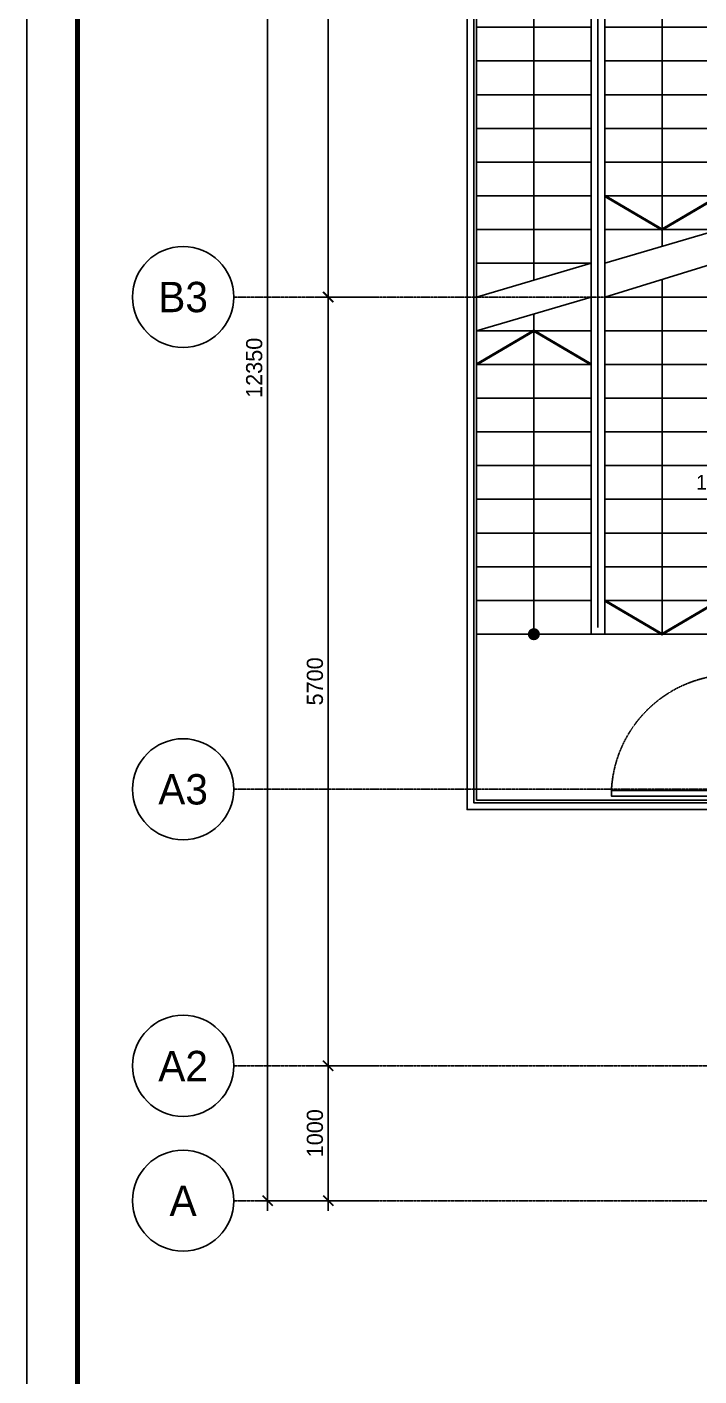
# Model space of a CAD drawing. Header units: inches. Extents: x 1721084 to 1854744, y 225101 to 488646.
# Drawn here: x 1721084 to 1726065, y 299326 to 309328 of the extents above; entities that cross this region are included whole.
import ezdxf
from ezdxf.enums import TextEntityAlignment as Align

# ---------------------------------------------------------------- set-up
doc = ezdxf.new("R2010")
doc.units = ezdxf.units.IN
doc.header["$MEASUREMENT"] = 0
doc.linetypes.add('X-PL-T3$0$X-GRID-TYPICAL$0$CENTER2', pattern=[1.125, 0.75, -0.125, 0.125, -0.125])
doc.linetypes.add('X-PL-T3$0$X-PL-T3$0$DASHEDX2', pattern=[1.5, 1, -0.5])
for name, color, linetype in [('A-ANNO-DIM 100', 252, 'Continuous'), ('X-PL-T3$0$A-XREF', 250, 'Continuous'), ('X-PL-T3$0$X-GRID-TYPICAL$0$A-ANNO-DIM 75', 250, 'Continuous'), ('X-PL-T3$0$X-GRID-TYPICAL$0$A-GRID', 250, 'X-PL-T3$0$X-GRID-TYPICAL$0$CENTER2'), ('X-PL-T3$0$X-GRID-TYPICAL$0$A-GRID-SYMB', 250, 'Continuous'), ('X-PL-T3$0$X-PL-T3$0$A-FLOR-DOOR', 250, 'Continuous'), ('X-PL-T3$0$X-PL-T3$0$A-FLOR-HDRL', 250, 'Continuous'), ('X-PL-T3$0$X-PL-T3$0$A-FLOR-STRS', 250, 'Continuous'), ('X-PL-T3$0$X-PL-T3$0$A-FLOR-STRS-NOTE', 250, 'Continuous'), ('X-PL-T3$0$X-PL-T3$0$A-XREF', 250, 'Continuous')]:
    doc.layers.add(name, color=color, linetype=linetype)
doc.styles.add('X-PL-T3$0$X-GRID-TYPICAL$0$HDUNGARC', font='vn_vni.shx')
doc.styles.add('X-PL-T3$0$X-GRID-TYPICAL$0$SYMBTEXT', font='VAVON_.TTF')
doc.styles.add('X-PL-T3$0$X-PL-T3$0$HDUNGARC', font='vn_vni.shx')
doc.dimstyles.new('X-PL-T3$0$X-GRID-TYPICAL$0$DIM-75', dxfattribs={"dimscale": 75, "dimtxt": 1.6, "dimasz": 1, "dimexe": 1, "dimexo": 1, "dimgap": 0.5, "dimtad": 1, "dimdec": 0, "dimzin": 0, "dimdsep": 46, "dimtxsty": 'X-PL-T3$0$X-GRID-TYPICAL$0$HDUNGARC', "dimblk": 'X-PL-T3$0$X-GRID-TYPICAL$0$_ArchTick', "dimcen": 2, "dimdle": 1, "dimclrd": 256, "dimclre": 9, "dimclrt": 3, "dimadec": 0, "dimazin": 0, "dimtfac": 1, "dimtdec": 0, "dimtix": 1, "dimtmove": 2, "dimatfit": 2, "dimfxl": 1, "dimtolj": 1, "dimtzin": 0, "dimarcsym": 2})

# ---------------------------------------------------------------- blocks, each defined once
blk = doc.blocks.new('X-PL-T3$0$X-GRID-TYPICAL$0$SYMB-GRID')
blk.add_circle((0, 0), 5)
at = {"color": 2, "style": 'X-PL-T3$0$X-GRID-TYPICAL$0$SYMBTEXT', "flags": 4}
blk.add_attdef('NUM', text='', height=3, dxfattribs=at).set_placement((0, 0), align=Align.MIDDLE)
blk = doc.blocks.new('X-PL-T3$0$X-GRID-TYPICAL$0$_ArchTick')
at = {"color": 0, "linetype": 'ByBlock', "const_width": 0.15}
blk.add_lwpolyline([(-0.5, -0.48), (0.5, 0.52)], dxfattribs=at)
blk = doc.blocks.new('*D359')
at = {"layer": 'Defpoints', "color": 0, "transparency": 16777216}
for p in [(-2900, 0), (-2450, 0), (-2450, -1000)]:
    blk.add_point(p, dxfattribs=at)
at = {"layer": 'X-PL-T3$0$X-GRID-TYPICAL$0$A-ANNO-DIM 75', "color": 9, "lineweight": -2, "transparency": 16777216}
for p, q in [((-2525, 0), (-2975, 0)), ((-2525, -1000), (-2975, -1000))]:
    blk.add_line(p, q, dxfattribs=at)
at = {"layer": 'X-PL-T3$0$X-GRID-TYPICAL$0$A-ANNO-DIM 75', "lineweight": -2, "transparency": 16777216}
blk.add_line((-2900, -1075), (-2900, 75), dxfattribs=at)
at = {"layer": 'X-PL-T3$0$X-GRID-TYPICAL$0$A-ANNO-DIM 75', "lineweight": -2, "transparency": 16777216, "xscale": 75, "yscale": 75, "zscale": 75}
for p, rotation in [((-2900, 0), 90), ((-2900, -1000), 270)]:
    blk.add_blockref('X-PL-T3$0$X-GRID-TYPICAL$0$_ArchTick', p, dxfattribs=dict(at, rotation=rotation))
at = {"layer": 'X-PL-T3$0$X-GRID-TYPICAL$0$A-ANNO-DIM 75', "color": 3, "transparency": 16777216, "insert": (-2997.5, -500), "char_height": 120, "attachment_point": 5, "rotation": 90, "style": 'X-PL-T3$0$X-GRID-TYPICAL$0$HDUNGARC'}
blk.add_mtext('\\A1;1000', dxfattribs=at)
blk = doc.blocks.new('*D360')
at = {"layer": 'Defpoints', "color": 0, "transparency": 16777216}
for p in [(-2900, 5700), (-2450, 5700), (-2450, 0)]:
    blk.add_point(p, dxfattribs=at)
at = {"layer": 'X-PL-T3$0$X-GRID-TYPICAL$0$A-ANNO-DIM 75', "lineweight": -2, "transparency": 16777216}
blk.add_line((-2900, -75), (-2900, 5775), dxfattribs=at)
at = {"layer": 'X-PL-T3$0$X-GRID-TYPICAL$0$A-ANNO-DIM 75', "color": 9, "lineweight": -2, "transparency": 16777216}
for p, q in [((-2525, 5700), (-2975, 5700)), ((-2525, 0), (-2975, 0))]:
    blk.add_line(p, q, dxfattribs=at)
at = {"layer": 'X-PL-T3$0$X-GRID-TYPICAL$0$A-ANNO-DIM 75', "lineweight": -2, "transparency": 16777216, "xscale": 75, "yscale": 75, "zscale": 75}
for p, rotation in [((-2900, 5700), 90), ((-2900, 0), 270)]:
    blk.add_blockref('X-PL-T3$0$X-GRID-TYPICAL$0$_ArchTick', p, dxfattribs=dict(at, rotation=rotation))
at = {"layer": 'X-PL-T3$0$X-GRID-TYPICAL$0$A-ANNO-DIM 75', "color": 3, "transparency": 16777216, "insert": (-2997.5, 2850), "char_height": 120, "attachment_point": 5, "rotation": 90, "style": 'X-PL-T3$0$X-GRID-TYPICAL$0$HDUNGARC'}
blk.add_mtext('\\A1;5700', dxfattribs=at)
blk = doc.blocks.new('*D361')
at = {"layer": 'Defpoints', "color": 0, "transparency": 16777216}
for p in [(-2900, 11350), (-2450, 11350), (-2450, 5700)]:
    blk.add_point(p, dxfattribs=at)
at = {"layer": 'X-PL-T3$0$X-GRID-TYPICAL$0$A-ANNO-DIM 75', "lineweight": -2, "transparency": 16777216}
blk.add_line((-2900, 5625), (-2900, 11425), dxfattribs=at)
at = {"layer": 'X-PL-T3$0$X-GRID-TYPICAL$0$A-ANNO-DIM 75', "color": 9, "lineweight": -2, "transparency": 16777216}
for p, q in [((-2525, 11350), (-2975, 11350)), ((-2525, 5700), (-2975, 5700))]:
    blk.add_line(p, q, dxfattribs=at)
at = {"layer": 'X-PL-T3$0$X-GRID-TYPICAL$0$A-ANNO-DIM 75', "lineweight": -2, "transparency": 16777216, "xscale": 75, "yscale": 75, "zscale": 75}
for p, rotation in [((-2900, 11350), 90), ((-2900, 5700), 270)]:
    blk.add_blockref('X-PL-T3$0$X-GRID-TYPICAL$0$_ArchTick', p, dxfattribs=dict(at, rotation=rotation))
at = {"layer": 'X-PL-T3$0$X-GRID-TYPICAL$0$A-ANNO-DIM 75', "color": 3, "transparency": 16777216, "insert": (-2997.5, 8525), "char_height": 120, "attachment_point": 5, "rotation": 90, "style": 'X-PL-T3$0$X-GRID-TYPICAL$0$HDUNGARC'}
blk.add_mtext('\\A1;5650', dxfattribs=at)
blk = doc.blocks.new('*D363')
at = {"layer": 'Defpoints', "color": 0, "transparency": 16777216}
for p in [(-3350, 11350), (-2450, 11350), (-2450, -1000)]:
    blk.add_point(p, dxfattribs=at)
at = {"layer": 'X-PL-T3$0$X-GRID-TYPICAL$0$A-ANNO-DIM 75', "lineweight": -2, "transparency": 16777216}
blk.add_line((-3350, -1075), (-3350, 11425), dxfattribs=at)
at = {"layer": 'X-PL-T3$0$X-GRID-TYPICAL$0$A-ANNO-DIM 75', "color": 9, "lineweight": -2, "transparency": 16777216}
for p, q in [((-2525, 11350), (-3425, 11350)), ((-2525, -1000), (-3425, -1000))]:
    blk.add_line(p, q, dxfattribs=at)
at = {"layer": 'X-PL-T3$0$X-GRID-TYPICAL$0$A-ANNO-DIM 75', "lineweight": -2, "transparency": 16777216, "xscale": 75, "yscale": 75, "zscale": 75}
for p, rotation in [((-3350, 11350), 90), ((-3350, -1000), 270)]:
    blk.add_blockref('X-PL-T3$0$X-GRID-TYPICAL$0$_ArchTick', p, dxfattribs=dict(at, rotation=rotation))
at = {"layer": 'X-PL-T3$0$X-GRID-TYPICAL$0$A-ANNO-DIM 75', "color": 3, "transparency": 16777216, "insert": (-3447.5, 5175), "char_height": 120, "attachment_point": 5, "rotation": 90, "style": 'X-PL-T3$0$X-GRID-TYPICAL$0$HDUNGARC'}
blk.add_mtext('\\A1;12350', dxfattribs=at)
blk = doc.blocks.new('*U313')
blk.add_lwpolyline([(0, 0), (-40, 0), (-40, 900), (0, 900)], close=True)
at = {"color": 0}
for points in [[(-900, -100), (-950, -100), (-950, 0), (-900, 0)], [(0, -100), (50, -100), (50, 0), (0, 0)]]:
    blk.add_lwpolyline(points, close=True, dxfattribs=at)
at = {"color": 251, "linetype": 'X-PL-T3$0$X-PL-T3$0$DASHEDX2'}
blk.add_arc((2, -1), 902, 92.6448, 179.963, dxfattribs=at)
blk = doc.blocks.new('X-PL-T3$0$X-PL-T3$0$THANH TH')
at = {"layer": 'X-PL-T3$0$X-PL-T3$0$A-FLOR-HDRL'}
for points in [[(0, -150), (-1870, -150), (-1870, -7750), (0, -7750)], [(0, -200), (-1820, -200), (-1820, -7700), (0, -7700)], [(-900, -6400), (-900, -1500)]]:
    blk.add_lwpolyline(points, dxfattribs=at)
at = {"layer": 'X-PL-T3$0$X-PL-T3$0$A-FLOR-STRS'}
for points in [[(0, -220), (-1800, -220), (-1800, -7680), (0, -7680)], [(0, -7680), (0, -220)], [(-950, -1450), (-1800, -1450)], [(-850, -1450), (-950, -1450), (-950, -6450), (-850, -6450), (-850, -1450)], [(-850, -1450), (0, -1450)], [(-950, -1700), (-1800, -1700)], [(-850, -1700), (0, -1700)], [(-950, -1950), (-1800, -1950)], [(-850, -1950), (0, -1950)], [(-950, -2200), (-1800, -2200)], [(-850, -2200), (0, -2200)], [(-950, -2450), (-1800, -2450)], [(-850, -2450), (0, -2450)], [(-950, -2700), (-1800, -2700)], [(-850, -2700), (0, -2700)], [(-950, -2950), (-1800, -2950)], [(-850, -2950), (0, -2950)], [(-950, -3200), (-1800, -3200)], [(-850, -3200), (0, -3200)], [(-950, -3450), (-1800, -3450)], [(-850, -3450), (0, -3450)], [(-850, -3700), (0, -3450)], [(-950, -3700), (-1800, -3700)], [(-1800, -3950), (-950, -3700)], [(-850, -3950), (-2, -3690)], [(-1800, -4200), (-950, -3950)], [(-850, -3950), (0, -3950)], [(-950, -4200), (-1800, -4200)], [(-850, -4200), (0, -4200)], [(-950, -4450), (-1800, -4450)], [(-850, -4450), (0, -4450)], [(-950, -4700), (-1800, -4700)], [(-850, -4700), (0, -4700)], [(-950, -4950), (-1800, -4950)], [(-850, -4950), (0, -4950)], [(-950, -5200), (-1800, -5200)], [(-850, -5200), (0, -5200)], [(-950, -5450), (-1800, -5450)], [(-850, -5450), (0, -5450)], [(-950, -5700), (-1800, -5700)], [(-850, -5700), (0, -5700)], [(-950, -5950), (-1800, -5950)], [(-850, -5950), (0, -5950)], [(-950, -6200), (-1800, -6200)], [(-850, -6200), (0, -6200)], [(-950, -6450), (-1800, -6450)], [(-850, -6450), (0, -6450)]]:
    blk.add_lwpolyline(points, dxfattribs=at)
at = {"layer": 'X-PL-T3$0$X-PL-T3$0$A-FLOR-STRS-NOTE', "color": 174, "ltscale": 400, "const_width": 20}
for points in [[(-1800, -1700), (-1375, -1450), (-950, -1700)], [(-850, -3200), (-425, -3450), (0, -3200)], [(-1800, -4450), (-1375, -4200), (-950, -4450)], [(-850, -6200), (-425, -6450), (0, -6200)]]:
    blk.add_lwpolyline(points, dxfattribs=at)
at = {"layer": 'X-PL-T3$0$X-PL-T3$0$A-FLOR-STRS-NOTE'}
for points in [[(-1375, -1450), (-1375, -3825)], [(-425, -3575), (-425, -1450)], [(-425, -3820), (-425, -6450)], [(-1375, -4075), (-1375, -6450)]]:
    blk.add_lwpolyline(points, dxfattribs=at)
at = {"layer": 'X-PL-T3$0$X-PL-T3$0$A-FLOR-STRS-NOTE', "color": 174, "const_width": 45}
for points in [[(-447, -1450, -1), (-403, -1450, -1)], [(-1397, -6450, -1), (-1353, -6450, -1)]]:
    blk.add_lwpolyline(points, format="xyb", close=True, dxfattribs=at)
at = {"layer": 'X-PL-T3$0$X-PL-T3$0$A-FLOR-STRS', "color": 250, "linetype": 'X-PL-T3$0$X-PL-T3$0$DASHEDX2', "insert": (-132, -5324), "char_height": 110, "attachment_point": 5, "style": 'X-PL-T3$0$X-PL-T3$0$HDUNGARC'}
blk.add_mtext('1', dxfattribs=at)
blk = doc.blocks.new('I.A.M TITLEBLOCK - A2 -H')
at = {"const_width": 0.5}
blk.add_lwpolyline([(5, 3), (592, 3), (590, 417), (5, 417)], close=True, dxfattribs=at)
at = {"layer": 'Defpoints'}
blk.add_lwpolyline([(0, 420), (594, 420), (594, 0), (0, 0)], close=True, dxfattribs=at)
blk = doc.blocks.new('X-PL-T3$0$X-GRID-TYPICAL')
at = {"layer": 'X-PL-T3$0$X-GRID-TYPICAL$0$A-GRID', "ltscale": 8}
for p, q in [((-3600, 5700), (9300, 5700)), ((-3600, 2050), (15600, 2050)), ((-3600, 0), (15600, 0)), ((-3600, -1000), (30944.3, -1000))]:
    blk.add_line(p, q, dxfattribs=at)
at = {"layer": 'X-PL-T3$0$X-GRID-TYPICAL$0$A-GRID-SYMB'}
ref = blk.add_blockref('X-PL-T3$0$X-GRID-TYPICAL$0$SYMB-GRID', (-3975, 5700), dxfattribs=dict(at, xscale=75, yscale=75, zscale=75))
ref.add_attrib('NUM', 'B3', dxfattribs={"layer": '0', "color": 2, "height": 225, "style": 'X-PL-T3$0$X-GRID-TYPICAL$0$SYMBTEXT'}).set_placement((-3975, 5700), align=Align.MIDDLE)
ref = blk.add_blockref('X-PL-T3$0$X-GRID-TYPICAL$0$SYMB-GRID', (-3975, 2050), dxfattribs=dict(at, xscale=75, yscale=75, zscale=75))
ref.add_attrib('NUM', 'A3', dxfattribs={"layer": '0', "color": 2, "height": 225, "style": 'X-PL-T3$0$X-GRID-TYPICAL$0$SYMBTEXT'}).set_placement((-3975, 2050), align=Align.MIDDLE)
ref = blk.add_blockref('X-PL-T3$0$X-GRID-TYPICAL$0$SYMB-GRID', (-3975, 0), dxfattribs=dict(at, xscale=75, yscale=75, zscale=75))
ref.add_attrib('NUM', 'A2', dxfattribs={"layer": '0', "color": 2, "height": 225, "style": 'X-PL-T3$0$X-GRID-TYPICAL$0$SYMBTEXT'}).set_placement((-3975, 0), align=Align.MIDDLE)
ref = blk.add_blockref('X-PL-T3$0$X-GRID-TYPICAL$0$SYMB-GRID', (-3975, -1000), dxfattribs=dict(at, xscale=75, yscale=75, zscale=75))
ref.add_attrib('NUM', 'A', dxfattribs={"layer": '0', "color": 2, "height": 225, "style": 'X-PL-T3$0$X-GRID-TYPICAL$0$SYMBTEXT'}).set_placement((-3975, -1000), align=Align.MIDDLE)
at = {"layer": 'X-PL-T3$0$X-GRID-TYPICAL$0$A-ANNO-DIM 75'}
for base, p1, p2, picture, middle in [((-3350, 11350), (-2450, -1000), (-2450, 11350), '*D363', (-3447.5, 5175)), ((-2900, 11350), (-2450, 5700), (-2450, 11350), '*D361', (-2997.5, 8525)), ((-2900, 5700), (-2450, 0), (-2450, 5700), '*D360', (-2997.5, 2850)), ((-2900, 0), (-2450, -1000), (-2450, 0), '*D359', (-2997.5, -500))]:
    dim = blk.add_linear_dim(base=base, p1=p1, p2=p2, angle=90, dimstyle='X-PL-T3$0$X-GRID-TYPICAL$0$DIM-75', dxfattribs=at)
    dim.commit()
    dim.dimension.update_dxf_attribs({"geometry": picture, "text_midpoint": middle})
blk = doc.blocks.new('X-PL-T3$0$X-PL-T3')
at = {"layer": 'Defpoints', "color": 5}
blk.add_lwpolyline([(34318, -12850), (-4757, -12850), (-4757, 17750), (34318, 17750)], close=True, dxfattribs=at)
at = {"layer": 'X-PL-T3$0$X-PL-T3$0$A-FLOR-DOOR', "xscale": -1, "rotation": 90}
blk.add_blockref('*U313', (100, 2000), dxfattribs=at)
at = {"layer": 'X-PL-T3$0$X-PL-T3$0$A-FLOR-STRS', "color": 3}
blk.add_blockref('X-PL-T3$0$X-PL-T3$0$THANH TH', (0, 9650), dxfattribs=at)
at = {"layer": 'X-PL-T3$0$X-PL-T3$0$A-XREF'}
blk.add_blockref('X-PL-T3$0$X-GRID-TYPICAL', (0, 0), dxfattribs=at)
blk = doc.blocks.new('X-PL-T3')
at = {"layer": 'X-PL-T3$0$A-XREF'}
blk.add_blockref('X-PL-T3$0$X-PL-T3', (0, 0), dxfattribs=at)

msp = doc.modelspace()

# ---------------------------------------------------------------- block references
msp.add_blockref('X-PL-T3', (1726215.8, 301626.4))

# ---------------------------------------------------------------- next in the draw order: block references
at = {"layer": 'A-ANNO-DIM 100', "xscale": 75, "yscale": 75, "zscale": 75}
msp.add_blockref('I.A.M TITLEBLOCK - A2 -H', (1721083.5, 288101), dxfattribs=at)

doc.saveas('drawing.dxf')
